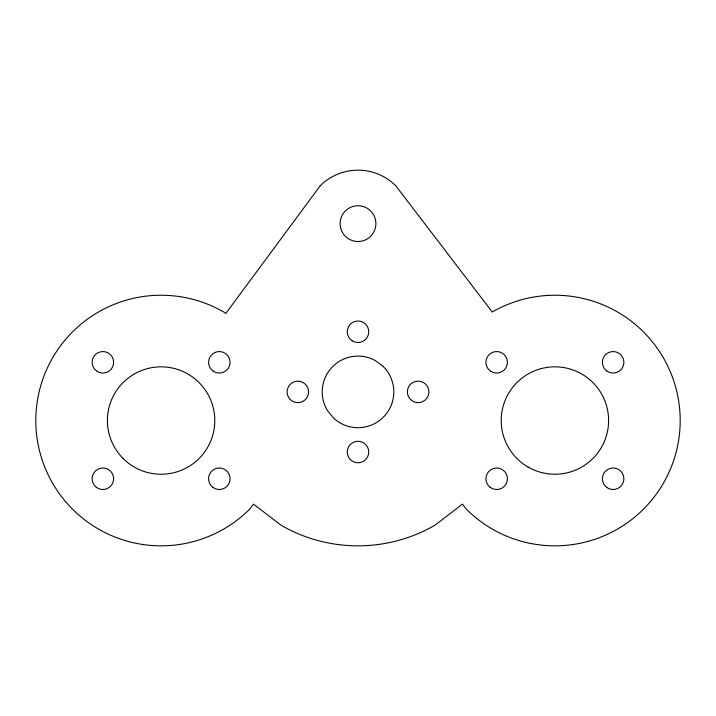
<?xml version="1.0" encoding="UTF-8"?>
<svg xmlns="http://www.w3.org/2000/svg" width="716" height="716" viewBox="0 0 716 716"><rect width="100%" height="100%" fill="white"/><g stroke="black" fill="none" stroke-linecap="round" stroke-linejoin="round"><path stroke-width="1.07" d="M320.186 185.829L225.737 313.545L223.75 312.024A125.3 125.3 0 0 0 58.461 348.665A125.3 125.3 0 0 0 80.559 516.522A125.3 125.3 0 0 0 249.696 509.139L253.545 504.127L281.03 525.213A153.94 153.94 0 0 0 434.97 525.213L462.455 504.127L466.304 509.139A125.3 125.3 0 0 0 635.441 516.522A125.3 125.3 0 0 0 657.539 348.665A125.3 125.3 0 0 0 492.25 312.024L395.814 185.829A53.467 53.467 0 0 0 320.186 185.829M382.46 365.751L374.853 360.309A35.8 35.8 0 0 0 327.615 410.823L333.54 418.037A35.8 35.8 0 0 0 384.143 416.354A35.8 35.8 0 0 0 382.46 365.751M290.257 399.492A10.74 10.74 0 0 0 308.229 394.677A10.74 10.74 0 0 0 295.073 381.521A10.74 10.74 0 0 0 290.257 399.492M345.506 236.45A17.9 17.9 0 0 0 375.345 228.046A17.9 17.9 0 0 0 353.149 206.405A17.9 17.9 0 0 0 345.506 236.45M350.401 459.636A10.74 10.74 0 0 0 368.373 454.821A10.74 10.74 0 0 0 355.217 441.665A10.74 10.74 0 0 0 350.401 459.636M352.183 340.78A10.74 10.74 0 0 0 368.731 332.278A10.74 10.74 0 0 0 353.095 322.2A10.74 10.74 0 0 0 352.183 340.78M96.257 487.211A10.74 10.74 0 0 0 113.513 480.266A10.74 10.74 0 0 0 98.871 468.792A10.74 10.74 0 0 0 96.257 487.211M528.05 467.038A53.7 53.7 0 0 0 608.6 420.534A53.7 53.7 0 0 0 528.05 374.029A53.7 53.7 0 0 0 528.05 467.038M410.545 399.492A10.74 10.74 0 0 0 428.517 394.677A10.74 10.74 0 0 0 415.361 381.521A10.74 10.74 0 0 0 410.545 399.492M606.738 487.39A10.74 10.74 0 0 0 623.797 479.971A10.74 10.74 0 0 0 608.842 468.908A10.74 10.74 0 0 0 606.738 487.39M213.252 371.165A10.74 10.74 0 0 0 230.033 363.146A10.74 10.74 0 0 0 214.693 352.621A10.74 10.74 0 0 0 213.252 371.165M123.125 458.508A53.7 53.7 0 0 0 212.974 434.433A53.7 53.7 0 0 0 147.201 368.668A53.7 53.7 0 0 0 123.125 458.508M97.17 371.407A10.74 10.74 0 0 0 113.611 362.708A10.74 10.74 0 0 0 97.85 352.818A10.74 10.74 0 0 0 97.17 371.407M490.97 371.407A10.74 10.74 0 0 0 507.411 362.708A10.74 10.74 0 0 0 491.65 352.818A10.74 10.74 0 0 0 490.97 371.407M607.052 371.165A10.74 10.74 0 0 0 623.833 363.146A10.74 10.74 0 0 0 608.493 352.621A10.74 10.74 0 0 0 607.052 371.165M490.057 487.211A10.74 10.74 0 0 0 507.313 480.266A10.74 10.74 0 0 0 492.671 468.792A10.74 10.74 0 0 0 490.057 487.211M212.938 487.39A10.74 10.74 0 0 0 229.997 479.971A10.74 10.74 0 0 0 215.042 468.908A10.74 10.74 0 0 0 212.938 487.39"/></g></svg>
